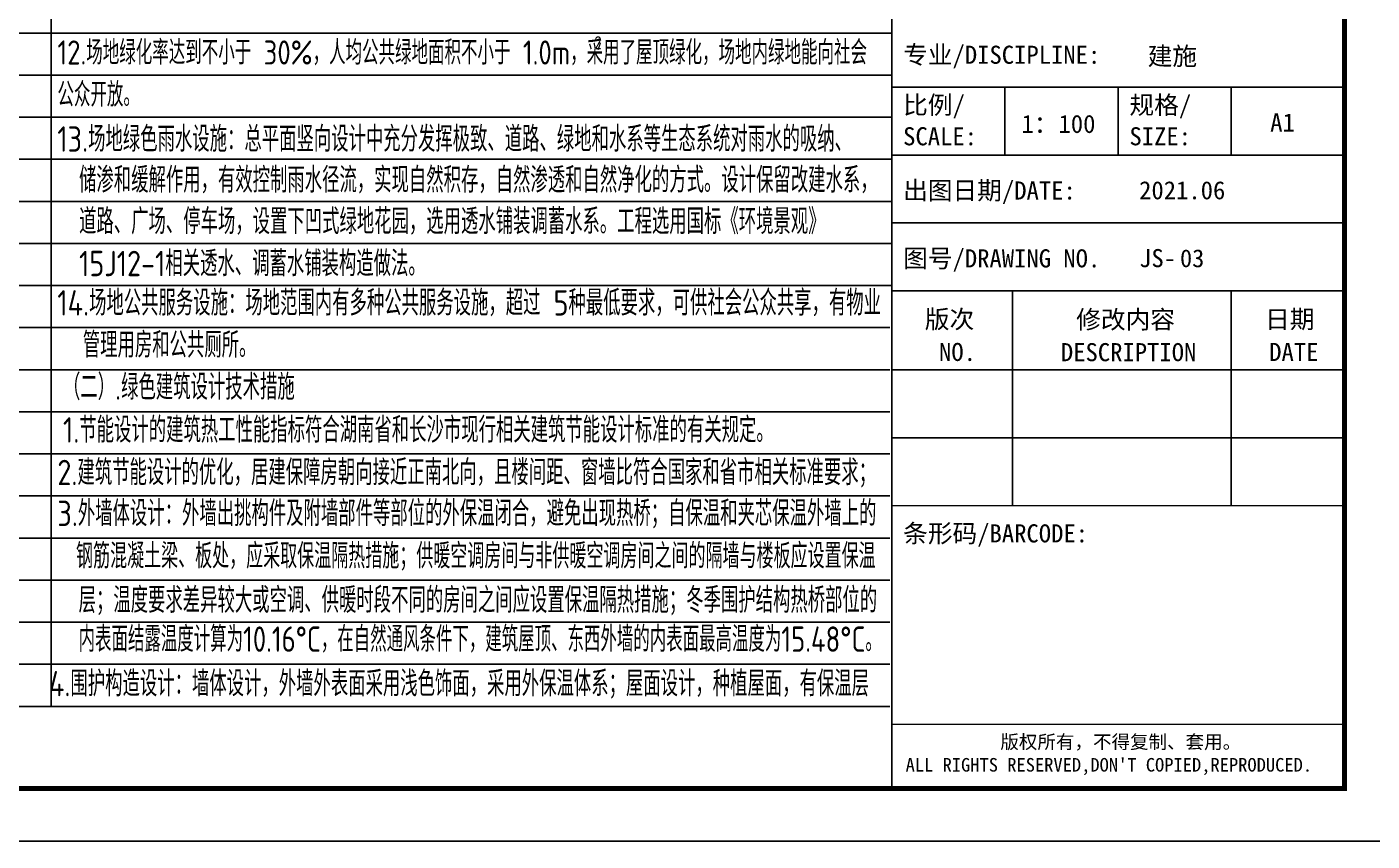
# Model space of a CAD drawing. Extents: x -737978 to 768813, y -372247 to 1140308.
# Drawn here: x -462594 to -437033, y -43903 to -28425 of the extents above; entities that cross this region are included whole.
import ezdxf
from ezdxf.enums import TextEntityAlignment as Align

# ---------------------------------------------------------------- set-up
doc = ezdxf.new("R2010")
doc.units = 0
doc.header["$LTSCALE"] = 10
doc.header["$MEASUREMENT"] = 0
doc.layers.get('0').update_dxf_attribs({"linetype": 'CONTINUOUS'})
for name, color, linetype in [('A-ANNO-TABS', 7, 'CONTINUOUS'), ('A-ANNO-TEXT', 7, 'CONTINUOUS'), ('PUB_TITLE', 4, 'CONTINUOUS')]:
    doc.layers.add(name, color=color, linetype=linetype)
doc.styles.add('-宋体', font='', dxfattribs={"width": 0.8})
doc.styles.add('A-单线字', font='GBENOR', dxfattribs={"bigfont": 'GBCBIG'})
doc.styles.get('-宋体').set_extended_font_data('SimSun')

# ---------------------------------------------------------------- blocks, each defined once
blk = doc.blocks.new('TQ1')
at = {"layer": 'PUB_TITLE'}
for p, q in [((-46855, -409155), (-49855, -409155)), ((-48355, -409155), (-48355, -410055)), ((-46855, -409155), (-46855, -410055)), ((-46855, -409155), (-43855, -409155)), ((-45355, -409155), (-45355, -410055)), ((-49855, -410055), (-43855, -410055)), ((-49855, -410955), (-43855, -410955)), ((-48255, -411855), (-48255, -414705)), ((-45355, -411855), (-45355, -414705)), ((-49855, -412905), (-43855, -412905)), ((-49855, -413805), (-43855, -413805))]:
    blk.add_line(p, q, dxfattribs=at)
at = {"layer": 'PUB_TITLE', "const_width": 20}
for points in [[(-49855, -378414), (-49855, -418455)], [(-49855, -411855), (-43855, -411855)], [(-49855, -414705), (-43855, -414705)], [(-49855, -417605), (-43855, -417605)]]:
    blk.add_lwpolyline(points, dxfattribs=at)
at = {"layer": 'PUB_TITLE', "style": '-宋体'}
for s, height, p in [('专业/DISCIPLINE:', 240, (-49705, -408845)), ('建施', 240, (-46463, -408863)), ('比例/', 240, (-49705, -409511)), ('规格/', 240, (-46705, -409511)), ('1：100', 240, (-48136, -409762)), ('A1', 240, (-44839, -409743)), ('SCALE:', 240, (-49705, -409926)), ('SIZE:', 240, (-46705, -409926)), ('出图日期/DATE:', 240, (-49705, -410645)), ('2021.06', 240, (-46577, -410642)), ('图号/DRAWING NO.', 240, (-49705, -411545)), ('JS-', 240, (-46577, -411542)), ('条形码/BARCODE:', 240, (-49705, -415192)), ('版权所有，不得复制、套用。', 180, (-48416, -417927)), ("ALL RIGHTS RESERVED,DON'T COPIED,REPRODUCED.", 180, (-49672, -418231))]:
    blk.add_text(s, height=height, dxfattribs=at).set_placement(p)
for s, p in [('版次', (-49090, -412352)), ('修改内容', (-46756, -412356)), ('日期', (-44579, -412352)), ('NO.', (-48984, -412786)), ('DESCRIPTION', (-46716, -412789)), ('DATE', (-44526, -412786))]:
    blk.add_text(s, height=240, dxfattribs=at).set_placement(p, align=Align.CENTER)

msp = doc.modelspace()

# ---------------------------------------------------------------- linework, layer by layer
at = {"layer": 'A-ANNO-TABS', "color": 8}
msp.add_line((-462132.6, 11458), (-462132.6, -41342), dxfattribs=at)
msp.add_line((-462132.6, 11458), (-462132.6, -41342), dxfattribs=at)
for points in [[(-518157.6, -28542), (-446158.7, -28542)], [(-518157.6, -29342), (-446158.7, -29342)], [(-518157.6, -30142), (-446158.7, -30142)], [(-518157.6, -30942), (-446158.7, -30942)], [(-518157.6, -31742), (-446158.7, -31742)], [(-518157.6, -32542), (-446158.7, -32542)], [(-518157.6, -33342), (-446158.7, -33342)], [(-518157.6, -34142), (-446197.5, -34142)], [(-518157.6, -34942), (-446197.5, -34942)], [(-518157.6, -35742), (-446197.5, -35742)], [(-518157.6, -36542), (-446197.5, -36542)], [(-518157.6, -37342), (-446197.5, -37342)], [(-518157.6, -38142), (-446197.5, -38142)], [(-518157.6, -38942), (-446197.5, -38942)], [(-518157.6, -38942), (-446197.5, -38942)], [(-518157.6, -39742), (-446197.5, -39742)], [(-518157.6, -39742), (-446197.5, -39742)], [(-518157.6, -40542), (-446197.5, -40542)], [(-518157.6, -40542), (-446197.5, -40542)], [(-518157.6, -41342), (-446197.5, -41342)]]:
    msp.add_lwpolyline(points, dxfattribs=at)
at = {"layer": 'PUB_TITLE'}
msp.add_lwpolyline([(-520657.6, -43902.5), (-436557.6, -43902.5), (-436557.6, 15497.5), (-520657.6, 15497.5)], close=True, dxfattribs=at)
at = {"layer": 'PUB_TITLE', "const_width": 100}
msp.add_lwpolyline([(-518157.6, -42902.5), (-437557.6, -42902.5), (-437557.6, 14497.5), (-518157.6, 14497.5)], close=True, dxfattribs=at)
msp.add_lwpolyline([(-518157.6, -42902.5), (-437557.6, -42902.5), (-437557.6, 14497.5), (-518157.6, 14497.5)], close=True, dxfattribs=at)
msp.add_lwpolyline([(-518157.6, -42902.5), (-437557.6, -42902.5), (-437557.6, 14497.5), (-518157.6, 14497.5)], close=True, dxfattribs=at)

# ---------------------------------------------------------------- block references
at = {"xscale": 1.433507481003284, "yscale": 1.433507481003284, "zscale": 1.433507481003284}
msp.add_blockref('TQ1', (-374691.5, 556956.1), dxfattribs=at)

# ---------------------------------------------------------------- texts
at = {"layer": 'A-ANNO-TEXT', "style": 'A-单线字', "width": 0.95}
msp.add_text('2', height=250, dxfattribs=at).set_placement((-451809.9, -28851.4))
at = {"layer": 'A-ANNO-TEXT', "style": 'A-单线字'}
for s, height, width, p in [('12.场地绿化率达到不小于 30%%%，人均公共绿地面积不小于 1.0m，采用了屋顶绿化，场地内绿地能向社会 ', 458.156, 0.95, (-462013.6, -29140.5)), ('公众开放。     ', 458.16, 0.95, (-462013.6, -29940.5)), ('13.场地绿色雨水设施：总平面竖向设计中充分发挥极致、道路、绿地和水系等生态系统对雨水的吸纳、', 482.27, 0.95, (-462015.7, -30798)), ('储渗和缓解作用，有效控制雨水径流，实现自然积存，自然渗透和自然净化的方式。设计保留改建水系，', 482.27, 0.95, (-461602.7, -31575.8)), ('道路、广场、停车场，设置下凹式绿地花园，选用透水铺装调蓄水系。工程选用国标《环境景观》', 482.27, 0.95, (-461602.7, -32363.6)), ('15J12-1相关透水、调蓄水铺装构造做法。', 482.27, 0.95, (-461602.7, -33163.6)), ('14.场地公共服务设施：场地范围内有多种公共服务设施，超过 5种最低要求，可供社会公众共享，有物业', 482.27, 0.95, (-462015.7, -33912)), ('管理用房和公共厕所。      ', 482.27, 0.95, (-461531.7, -34712)), ('（二）.绿色建筑设计技术措施', 482.27, 0.95, (-461908.4, -35511.8)), ('1.节能设计的建筑热工性能指标符合湖南省和长沙市现行相关建筑节能设计标准的有关规定。', 482.27, 0.95, (-461908.4, -36327.4)), ('2.建筑节能设计的优化，居建保障房朝向接近正南北向，且楼间距、窗墙比符合国家和省市相关标准要求；', 482.27, 0.95, (-462015.3, -37136.2)), ('3.外墙体设计：外墙出挑构件及附墙部件等部位的外保温闭合，避免出现热桥；自保温和夹芯保温外墙上的', 482.27, 0.95, (-462015.3, -37913.7)), ('钢筋混凝土梁、板处，应采取保温隔热措施；供暖空调房间与非供暖空调房间之间的隔墙与楼板应设置保温', 472.624, 0.95, (-461660.3, -38718.2)), ('层；温度要求差异较大或空调、供暖时段不同的房间之间应设置保温隔热措施；冬季围护结构热桥部位的', 482.27, 0.95, (-461611.4, -39562.9)), ('内表面结露温度计算为10.16°C，在自然通风条件下，建筑屋顶、东西外墙的内表面最高温度为15.48°C。', 482.27, 0.9, (-461611.4, -40304.2)), ('4.围护构造设计：墙体设计，外墙外表面采用浅色饰面，采用外保温体系；屋面设计，种植屋面，有保温层', 482.27, 0.95, (-462175.1, -41149.4))]:
    msp.add_text(s, height=height, rotation=359.99977, dxfattribs=dict(at, width=width)).set_placement(p)
at = {"layer": 'PUB_TITLE', "style": '-宋体'}
msp.add_text('03', height=339.43, dxfattribs=at).set_placement((-440682.9, -32992.5))

doc.saveas('drawing.dxf')
